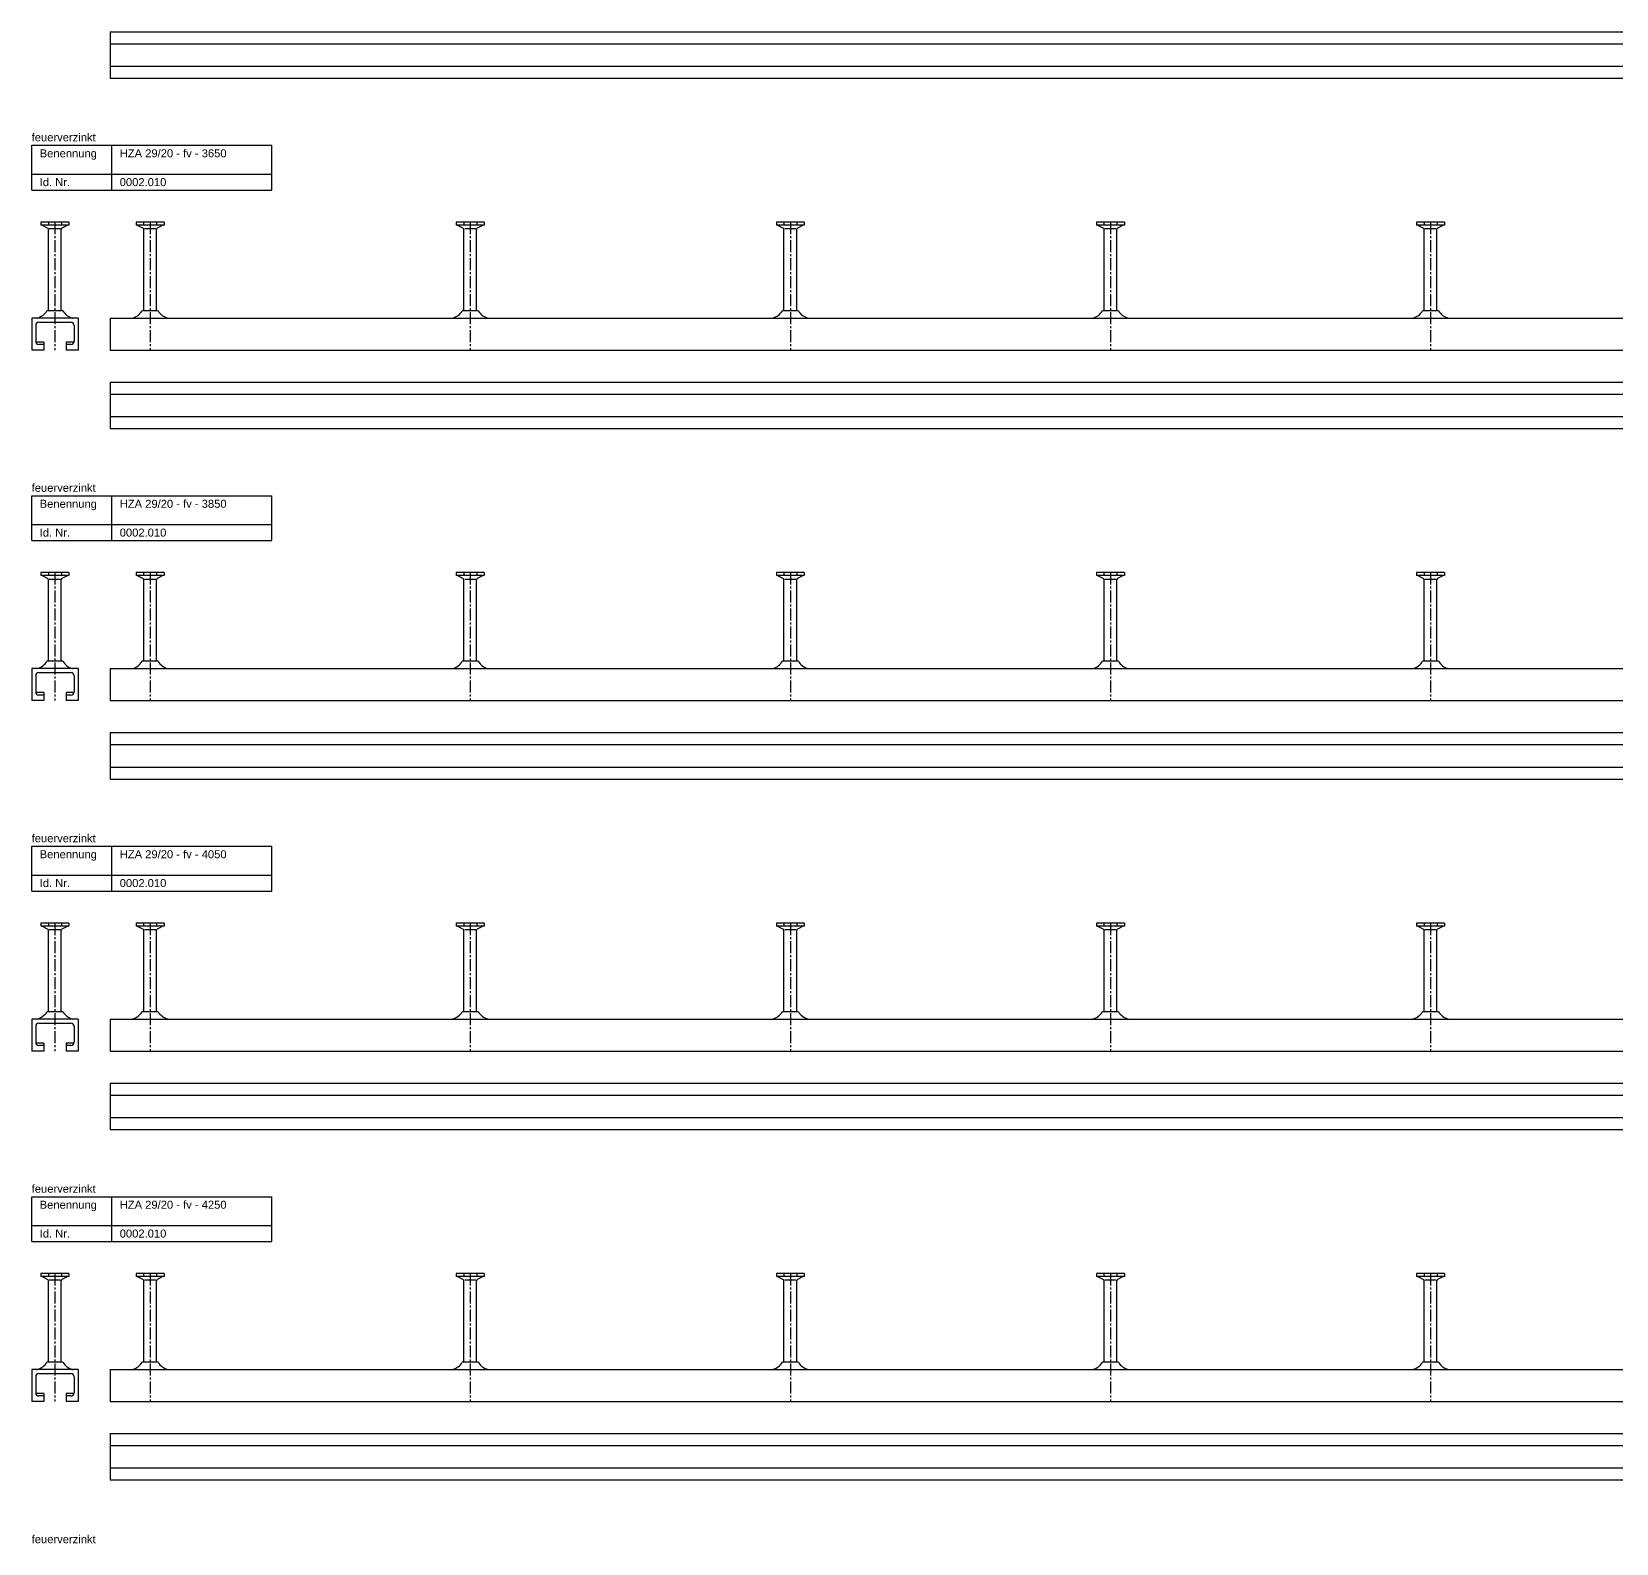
# Model space of a CAD drawing. Header units: millimetres. Extents: x -218 to 5901, y -4888 to 2743.
# Drawn here: x -218 to 772, y -2956 to -2012 of the extents above; entities that cross this region are included whole.
import ezdxf

# ---------------------------------------------------------------- set-up
doc = ezdxf.new("R2010")
doc.units = ezdxf.units.MM
doc.header["$LTSCALE"] = 10
doc.linetypes.add('MITTE2', pattern=[1.125, 0.75, -0.125, 0.125, -0.125])
doc.layers.add('HALFEN', color=2, linetype='CONTINUOUS')
doc.styles.add('ARIAL50', font='arial.ttf', dxfattribs={"height": 5})

msp = doc.modelspace()

# ---------------------------------------------------------------- linework, layer by layer
at = {"layer": 'HALFEN'}
for p, q in [((-168.75, -2011.75), (3281.25, -2011.75)), ((-168.75, -2011.75), (-168.75, -2040.75)), ((-168.75, -2019.25), (3281.25, -2019.25)), ((-168.75, -2033.25), (3281.25, -2033.25)), ((-168.75, -2040.75), (3281.25, -2040.75)), ((-217.75, -2082.75), (-67.75, -2082.75)), ((-217.75, -2110.75), (-217.75, -2082.75)), ((-167.75, -2110.75), (-167.75, -2082.75)), ((-67.75, -2110.75), (-67.75, -2082.75)), ((-217.75, -2100.75), (-67.75, -2100.75)), ((-217.75, -2110.75), (-67.75, -2110.75)), ((-194.52, -2130.75), (-211.98, -2130.75)), ((-211.98, -2130.75), (-211.98, -2132.65)), ((-194.52, -2132.65), (-211.98, -2132.65)), ((-211.25, -2132.65), (-207.68, -2134.53)), ((-207.32, -2130.75), (-207.32, -2132.4)), ((-207.25, -2186.14), (-207.25, -2135.23)), ((-206.73, -2134.75), (-199.77, -2134.75)), ((-199.25, -2186.14), (-199.25, -2135.23)), ((-199.18, -2130.75), (-199.18, -2132.4)), ((-195.25, -2132.65), (-198.82, -2134.53)), ((-194.52, -2130.75), (-194.52, -2132.65)), ((-135.02, -2130.75), (-152.48, -2130.75)), ((-152.48, -2130.75), (-152.48, -2132.65)), ((-135.02, -2132.65), (-152.48, -2132.65)), ((-151.75, -2132.65), (-148.18, -2134.53)), ((-147.82, -2130.75), (-147.82, -2132.4)), ((-147.75, -2186.14), (-147.75, -2135.23)), ((-147.23, -2134.75), (-140.27, -2134.75)), ((-139.75, -2186.14), (-139.75, -2135.23)), ((-139.68, -2130.75), (-139.68, -2132.4)), ((-135.75, -2132.65), (-139.32, -2134.53)), ((-135.02, -2130.75), (-135.02, -2132.65)), ((47.52, -2130.75), (47.52, -2132.65)), ((64.98, -2130.75), (47.52, -2130.75)), ((64.98, -2132.65), (47.52, -2132.65)), ((48.25, -2132.65), (51.82, -2134.53)), ((52.18, -2130.75), (52.18, -2132.4)), ((52.25, -2186.14), (52.25, -2135.23)), ((52.77, -2134.75), (59.73, -2134.75)), ((60.25, -2186.14), (60.25, -2135.23)), ((60.32, -2130.75), (60.32, -2132.4)), ((64.25, -2132.65), (60.68, -2134.53)), ((64.98, -2130.75), (64.98, -2132.65)), ((247.52, -2130.75), (247.52, -2132.65)), ((264.98, -2130.75), (247.52, -2130.75)), ((264.98, -2132.65), (247.52, -2132.65)), ((248.25, -2132.65), (251.82, -2134.53)), ((252.18, -2130.75), (252.18, -2132.4)), ((252.25, -2186.14), (252.25, -2135.23)), ((252.77, -2134.75), (259.73, -2134.75)), ((260.25, -2186.14), (260.25, -2135.23)), ((260.32, -2130.75), (260.32, -2132.4)), ((264.25, -2132.65), (260.68, -2134.53)), ((264.98, -2130.75), (264.98, -2132.65)), ((464.98, -2130.75), (447.52, -2130.75)), ((447.52, -2130.75), (447.52, -2132.65)), ((464.98, -2132.65), (447.52, -2132.65)), ((448.25, -2132.65), (451.82, -2134.53)), ((452.18, -2130.75), (452.18, -2132.4)), ((452.25, -2186.14), (452.25, -2135.23)), ((452.77, -2134.75), (459.73, -2134.75)), ((460.25, -2186.14), (460.25, -2135.23)), ((460.32, -2130.75), (460.32, -2132.4)), ((464.25, -2132.65), (460.68, -2134.53)), ((464.98, -2130.75), (464.98, -2132.65)), ((647.52, -2130.75), (647.52, -2132.65)), ((664.98, -2130.75), (647.52, -2130.75)), ((664.98, -2132.65), (647.52, -2132.65)), ((648.25, -2132.65), (651.82, -2134.53)), ((652.18, -2130.75), (652.18, -2132.4)), ((652.25, -2186.14), (652.25, -2135.23)), ((652.77, -2134.75), (659.73, -2134.75)), ((660.25, -2186.14), (660.25, -2135.23)), ((660.32, -2130.75), (660.32, -2132.4)), ((664.25, -2132.65), (660.68, -2134.53)), ((664.98, -2130.75), (664.98, -2132.65)), ((-198.26, -2186.14), (-208.24, -2186.14)), ((-138.76, -2186.14), (-148.74, -2186.14)), ((61.24, -2186.14), (51.26, -2186.14)), ((261.24, -2186.14), (251.26, -2186.14)), ((461.24, -2186.14), (451.26, -2186.14)), ((661.24, -2186.14), (651.26, -2186.14)), ((-217.75, -2190.75), (-217.75, -2210.75)), ((-188.75, -2190.75), (-217.75, -2190.75)), ((-215.25, -2195.25), (-215.25, -2205.25)), ((-213.25, -2193.25), (-193.25, -2193.25)), ((-191.25, -2195.25), (-191.25, -2205.25)), ((-188.75, -2190.75), (-188.75, -2210.75)), ((-168.75, -2190.75), (3481.25, -2190.75)), ((-168.75, -2190.75), (-168.75, -2210.75)), ((-210.25, -2205.75), (-215.19, -2205.75)), ((-210.25, -2207.25), (-213.25, -2207.25)), ((-210.25, -2205.75), (-210.25, -2210.75)), ((-196.25, -2205.75), (-196.25, -2210.75)), ((-191.31, -2205.75), (-196.25, -2205.75)), ((-193.25, -2207.25), (-196.25, -2207.25)), ((-210.25, -2210.75), (-217.75, -2210.75)), ((-188.75, -2210.75), (-196.25, -2210.75)), ((-168.75, -2210.75), (3481.25, -2210.75)), ((-168.75, -2230.75), (3481.25, -2230.75)), ((-168.75, -2230.75), (-168.75, -2259.75)), ((-168.75, -2238.25), (3481.25, -2238.25)), ((-168.75, -2252.25), (3481.25, -2252.25)), ((-168.75, -2259.75), (3481.25, -2259.75)), ((-217.75, -2301.75), (-67.75, -2301.75)), ((-217.75, -2329.75), (-217.75, -2301.75)), ((-167.75, -2329.75), (-167.75, -2301.75)), ((-67.75, -2329.75), (-67.75, -2301.75)), ((-217.75, -2319.75), (-67.75, -2319.75)), ((-217.75, -2329.75), (-67.75, -2329.75)), ((-194.52, -2349.75), (-211.98, -2349.75)), ((-211.98, -2349.75), (-211.98, -2351.65)), ((-194.52, -2351.65), (-211.98, -2351.65)), ((-211.25, -2351.65), (-207.68, -2353.53)), ((-207.32, -2349.75), (-207.32, -2351.4)), ((-207.25, -2405.14), (-207.25, -2354.23)), ((-206.73, -2353.75), (-199.77, -2353.75)), ((-199.25, -2405.14), (-199.25, -2354.23)), ((-199.18, -2349.75), (-199.18, -2351.4)), ((-195.25, -2351.65), (-198.82, -2353.53)), ((-194.52, -2349.75), (-194.52, -2351.65)), ((-135.02, -2349.75), (-152.48, -2349.75)), ((-152.48, -2349.75), (-152.48, -2351.65)), ((-135.02, -2351.65), (-152.48, -2351.65)), ((-151.75, -2351.65), (-148.18, -2353.53)), ((-147.82, -2349.75), (-147.82, -2351.4)), ((-147.75, -2405.14), (-147.75, -2354.23)), ((-147.23, -2353.75), (-140.27, -2353.75)), ((-139.75, -2405.14), (-139.75, -2354.23)), ((-139.68, -2349.75), (-139.68, -2351.4)), ((-135.75, -2351.65), (-139.32, -2353.53)), ((-135.02, -2349.75), (-135.02, -2351.65)), ((47.52, -2349.75), (47.52, -2351.65)), ((64.98, -2349.75), (47.52, -2349.75)), ((64.98, -2351.65), (47.52, -2351.65)), ((48.25, -2351.65), (51.82, -2353.53)), ((52.18, -2349.75), (52.18, -2351.4)), ((52.25, -2405.14), (52.25, -2354.23)), ((52.77, -2353.75), (59.73, -2353.75)), ((60.25, -2405.14), (60.25, -2354.23)), ((60.32, -2349.75), (60.32, -2351.4)), ((64.25, -2351.65), (60.68, -2353.53)), ((64.98, -2349.75), (64.98, -2351.65)), ((247.52, -2349.75), (247.52, -2351.65)), ((264.98, -2349.75), (247.52, -2349.75)), ((264.98, -2351.65), (247.52, -2351.65)), ((248.25, -2351.65), (251.82, -2353.53)), ((252.18, -2349.75), (252.18, -2351.4)), ((252.25, -2405.14), (252.25, -2354.23)), ((252.77, -2353.75), (259.73, -2353.75)), ((260.25, -2405.14), (260.25, -2354.23)), ((260.32, -2349.75), (260.32, -2351.4)), ((264.25, -2351.65), (260.68, -2353.53)), ((264.98, -2349.75), (264.98, -2351.65)), ((464.98, -2349.75), (447.52, -2349.75)), ((447.52, -2349.75), (447.52, -2351.65)), ((464.98, -2351.65), (447.52, -2351.65)), ((448.25, -2351.65), (451.82, -2353.53)), ((452.18, -2349.75), (452.18, -2351.4)), ((452.25, -2405.14), (452.25, -2354.23)), ((452.77, -2353.75), (459.73, -2353.75)), ((460.25, -2405.14), (460.25, -2354.23)), ((460.32, -2349.75), (460.32, -2351.4)), ((464.25, -2351.65), (460.68, -2353.53)), ((464.98, -2349.75), (464.98, -2351.65)), ((647.52, -2349.75), (647.52, -2351.65)), ((664.98, -2349.75), (647.52, -2349.75)), ((664.98, -2351.65), (647.52, -2351.65)), ((648.25, -2351.65), (651.82, -2353.53)), ((652.18, -2349.75), (652.18, -2351.4)), ((652.25, -2405.14), (652.25, -2354.23)), ((652.77, -2353.75), (659.73, -2353.75)), ((660.25, -2405.14), (660.25, -2354.23)), ((660.32, -2349.75), (660.32, -2351.4)), ((664.25, -2351.65), (660.68, -2353.53)), ((664.98, -2349.75), (664.98, -2351.65)), ((-198.26, -2405.14), (-208.24, -2405.14)), ((-138.76, -2405.14), (-148.74, -2405.14)), ((61.24, -2405.14), (51.26, -2405.14)), ((261.24, -2405.14), (251.26, -2405.14)), ((461.24, -2405.14), (451.26, -2405.14)), ((661.24, -2405.14), (651.26, -2405.14)), ((-217.75, -2409.75), (-217.75, -2429.75)), ((-188.75, -2409.75), (-217.75, -2409.75)), ((-215.25, -2414.25), (-215.25, -2424.25)), ((-213.25, -2412.25), (-193.25, -2412.25)), ((-191.25, -2414.25), (-191.25, -2424.25)), ((-188.75, -2409.75), (-188.75, -2429.75)), ((-168.75, -2409.75), (3681.25, -2409.75)), ((-168.75, -2409.75), (-168.75, -2429.75)), ((-210.25, -2424.75), (-215.19, -2424.75)), ((-210.25, -2424.75), (-210.25, -2429.75)), ((-196.25, -2424.75), (-196.25, -2429.75)), ((-191.31, -2424.75), (-196.25, -2424.75)), ((-210.25, -2429.75), (-217.75, -2429.75)), ((-210.25, -2426.25), (-213.25, -2426.25)), ((-193.25, -2426.25), (-196.25, -2426.25)), ((-188.75, -2429.75), (-196.25, -2429.75)), ((-168.75, -2429.75), (3681.25, -2429.75)), ((-168.75, -2449.75), (3681.25, -2449.75)), ((-168.75, -2449.75), (-168.75, -2478.75)), ((-168.75, -2457.25), (3681.25, -2457.25)), ((-168.75, -2471.25), (3681.25, -2471.25)), ((-168.75, -2478.75), (3681.25, -2478.75)), ((-217.75, -2520.75), (-67.75, -2520.75)), ((-217.75, -2548.75), (-217.75, -2520.75)), ((-167.75, -2548.75), (-167.75, -2520.75)), ((-67.75, -2548.75), (-67.75, -2520.75)), ((-217.75, -2538.75), (-67.75, -2538.75)), ((-217.75, -2548.75), (-67.75, -2548.75)), ((-194.52, -2568.75), (-211.98, -2568.75)), ((-211.98, -2568.75), (-211.98, -2570.65)), ((-194.52, -2570.65), (-211.98, -2570.65)), ((-211.25, -2570.65), (-207.68, -2572.53)), ((-207.32, -2568.75), (-207.32, -2570.4)), ((-207.25, -2624.14), (-207.25, -2573.23)), ((-206.73, -2572.75), (-199.77, -2572.75)), ((-199.25, -2624.14), (-199.25, -2573.23)), ((-199.18, -2568.75), (-199.18, -2570.4)), ((-195.25, -2570.65), (-198.82, -2572.53)), ((-194.52, -2568.75), (-194.52, -2570.65)), ((-135.02, -2568.75), (-152.48, -2568.75)), ((-152.48, -2568.75), (-152.48, -2570.65)), ((-135.02, -2570.65), (-152.48, -2570.65)), ((-151.75, -2570.65), (-148.18, -2572.53)), ((-147.82, -2568.75), (-147.82, -2570.4)), ((-147.75, -2624.14), (-147.75, -2573.23)), ((-147.23, -2572.75), (-140.27, -2572.75)), ((-139.75, -2624.14), (-139.75, -2573.23)), ((-139.68, -2568.75), (-139.68, -2570.4)), ((-135.75, -2570.65), (-139.32, -2572.53)), ((-135.02, -2568.75), (-135.02, -2570.65)), ((47.52, -2568.75), (47.52, -2570.65)), ((64.98, -2568.75), (47.52, -2568.75)), ((64.98, -2570.65), (47.52, -2570.65)), ((48.25, -2570.65), (51.82, -2572.53)), ((52.18, -2568.75), (52.18, -2570.4)), ((52.25, -2624.14), (52.25, -2573.23)), ((52.77, -2572.75), (59.73, -2572.75)), ((60.25, -2624.14), (60.25, -2573.23)), ((60.32, -2568.75), (60.32, -2570.4)), ((64.25, -2570.65), (60.68, -2572.53)), ((64.98, -2568.75), (64.98, -2570.65)), ((247.52, -2568.75), (247.52, -2570.65)), ((264.98, -2568.75), (247.52, -2568.75)), ((264.98, -2570.65), (247.52, -2570.65)), ((248.25, -2570.65), (251.82, -2572.53)), ((252.18, -2568.75), (252.18, -2570.4)), ((252.25, -2624.14), (252.25, -2573.23)), ((252.77, -2572.75), (259.73, -2572.75)), ((260.25, -2624.14), (260.25, -2573.23)), ((260.32, -2568.75), (260.32, -2570.4)), ((264.25, -2570.65), (260.68, -2572.53)), ((264.98, -2568.75), (264.98, -2570.65)), ((464.98, -2568.75), (447.52, -2568.75)), ((447.52, -2568.75), (447.52, -2570.65)), ((464.98, -2570.65), (447.52, -2570.65)), ((448.25, -2570.65), (451.82, -2572.53)), ((452.18, -2568.75), (452.18, -2570.4)), ((452.25, -2624.14), (452.25, -2573.23)), ((452.77, -2572.75), (459.73, -2572.75)), ((460.25, -2624.14), (460.25, -2573.23)), ((460.32, -2568.75), (460.32, -2570.4)), ((464.25, -2570.65), (460.68, -2572.53)), ((464.98, -2568.75), (464.98, -2570.65)), ((647.52, -2568.75), (647.52, -2570.65)), ((664.98, -2568.75), (647.52, -2568.75)), ((664.98, -2570.65), (647.52, -2570.65)), ((648.25, -2570.65), (651.82, -2572.53)), ((652.18, -2568.75), (652.18, -2570.4)), ((652.25, -2624.14), (652.25, -2573.23)), ((652.77, -2572.75), (659.73, -2572.75)), ((660.25, -2624.14), (660.25, -2573.23)), ((660.32, -2568.75), (660.32, -2570.4)), ((664.25, -2570.65), (660.68, -2572.53)), ((664.98, -2568.75), (664.98, -2570.65)), ((-217.75, -2628.75), (-217.75, -2648.75)), ((-188.75, -2628.75), (-217.75, -2628.75)), ((-215.25, -2633.25), (-215.25, -2643.25)), ((-213.25, -2631.25), (-193.25, -2631.25)), ((-198.26, -2624.14), (-208.24, -2624.14)), ((-191.25, -2633.25), (-191.25, -2643.25)), ((-188.75, -2628.75), (-188.75, -2648.75)), ((-168.75, -2628.75), (3881.25, -2628.75)), ((-168.75, -2628.75), (-168.75, -2648.75)), ((-138.76, -2624.14), (-148.74, -2624.14)), ((61.24, -2624.14), (51.26, -2624.14)), ((261.24, -2624.14), (251.26, -2624.14)), ((461.24, -2624.14), (451.26, -2624.14)), ((661.24, -2624.14), (651.26, -2624.14)), ((-210.25, -2648.75), (-217.75, -2648.75)), ((-210.25, -2643.75), (-215.19, -2643.75)), ((-210.25, -2645.25), (-213.25, -2645.25)), ((-210.25, -2643.75), (-210.25, -2648.75)), ((-196.25, -2643.75), (-196.25, -2648.75)), ((-191.31, -2643.75), (-196.25, -2643.75)), ((-193.25, -2645.25), (-196.25, -2645.25)), ((-188.75, -2648.75), (-196.25, -2648.75)), ((-168.75, -2648.75), (3881.25, -2648.75)), ((-168.75, -2668.75), (3881.25, -2668.75)), ((-168.75, -2668.75), (-168.75, -2697.75)), ((-168.75, -2676.25), (3881.25, -2676.25)), ((-168.75, -2690.25), (3881.25, -2690.25)), ((-168.75, -2697.75), (3881.25, -2697.75)), ((-217.75, -2739.75), (-67.75, -2739.75)), ((-217.75, -2767.75), (-217.75, -2739.75)), ((-167.75, -2767.75), (-167.75, -2739.75)), ((-67.75, -2767.75), (-67.75, -2739.75)), ((-217.75, -2757.75), (-67.75, -2757.75)), ((-217.75, -2767.75), (-67.75, -2767.75)), ((-194.52, -2787.75), (-211.98, -2787.75)), ((-211.98, -2787.75), (-211.98, -2789.65)), ((-194.52, -2789.65), (-211.98, -2789.65)), ((-211.25, -2789.65), (-207.68, -2791.53)), ((-207.32, -2787.75), (-207.32, -2789.4)), ((-206.73, -2791.75), (-199.77, -2791.75)), ((-199.18, -2787.75), (-199.18, -2789.4)), ((-195.25, -2789.65), (-198.82, -2791.53)), ((-194.52, -2787.75), (-194.52, -2789.65)), ((-135.02, -2787.75), (-152.48, -2787.75)), ((-152.48, -2787.75), (-152.48, -2789.65)), ((-135.02, -2789.65), (-152.48, -2789.65)), ((-151.75, -2789.65), (-148.18, -2791.53)), ((-147.82, -2787.75), (-147.82, -2789.4)), ((-147.23, -2791.75), (-140.27, -2791.75)), ((-139.68, -2787.75), (-139.68, -2789.4)), ((-135.75, -2789.65), (-139.32, -2791.53)), ((-135.02, -2787.75), (-135.02, -2789.65)), ((47.52, -2787.75), (47.52, -2789.65)), ((64.98, -2787.75), (47.52, -2787.75)), ((64.98, -2789.65), (47.52, -2789.65)), ((48.25, -2789.65), (51.82, -2791.53)), ((52.18, -2787.75), (52.18, -2789.4)), ((52.77, -2791.75), (59.73, -2791.75)), ((60.32, -2787.75), (60.32, -2789.4)), ((64.25, -2789.65), (60.68, -2791.53)), ((64.98, -2787.75), (64.98, -2789.65)), ((247.52, -2787.75), (247.52, -2789.65)), ((264.98, -2787.75), (247.52, -2787.75)), ((264.98, -2789.65), (247.52, -2789.65)), ((248.25, -2789.65), (251.82, -2791.53)), ((252.18, -2787.75), (252.18, -2789.4)), ((252.77, -2791.75), (259.73, -2791.75)), ((260.32, -2787.75), (260.32, -2789.4)), ((264.25, -2789.65), (260.68, -2791.53)), ((264.98, -2787.75), (264.98, -2789.65)), ((464.98, -2787.75), (447.52, -2787.75)), ((447.52, -2787.75), (447.52, -2789.65)), ((464.98, -2789.65), (447.52, -2789.65)), ((448.25, -2789.65), (451.82, -2791.53)), ((452.18, -2787.75), (452.18, -2789.4)), ((452.77, -2791.75), (459.73, -2791.75)), ((460.32, -2787.75), (460.32, -2789.4)), ((464.25, -2789.65), (460.68, -2791.53)), ((464.98, -2787.75), (464.98, -2789.65)), ((647.52, -2787.75), (647.52, -2789.65)), ((664.98, -2787.75), (647.52, -2787.75)), ((664.98, -2789.65), (647.52, -2789.65)), ((648.25, -2789.65), (651.82, -2791.53)), ((652.18, -2787.75), (652.18, -2789.4)), ((652.77, -2791.75), (659.73, -2791.75)), ((660.32, -2787.75), (660.32, -2789.4)), ((664.25, -2789.65), (660.68, -2791.53)), ((664.98, -2787.75), (664.98, -2789.65)), ((-207.25, -2843.14), (-207.25, -2792.23)), ((-199.25, -2843.14), (-199.25, -2792.23)), ((-147.75, -2843.14), (-147.75, -2792.23)), ((-139.75, -2843.14), (-139.75, -2792.23)), ((52.25, -2843.14), (52.25, -2792.23)), ((60.25, -2843.14), (60.25, -2792.23)), ((252.25, -2843.14), (252.25, -2792.23)), ((260.25, -2843.14), (260.25, -2792.23)), ((452.25, -2843.14), (452.25, -2792.23)), ((460.25, -2843.14), (460.25, -2792.23)), ((652.25, -2843.14), (652.25, -2792.23)), ((660.25, -2843.14), (660.25, -2792.23)), ((-217.75, -2847.75), (-217.75, -2867.75)), ((-188.75, -2847.75), (-217.75, -2847.75)), ((-213.25, -2850.25), (-193.25, -2850.25)), ((-198.26, -2843.14), (-208.24, -2843.14)), ((-188.75, -2847.75), (-188.75, -2867.75)), ((-168.75, -2847.75), (4081.25, -2847.75)), ((-168.75, -2847.75), (-168.75, -2867.75)), ((-138.76, -2843.14), (-148.74, -2843.14)), ((61.24, -2843.14), (51.26, -2843.14)), ((261.24, -2843.14), (251.26, -2843.14)), ((461.24, -2843.14), (451.26, -2843.14)), ((661.24, -2843.14), (651.26, -2843.14)), ((-215.25, -2852.25), (-215.25, -2862.25)), ((-191.25, -2852.25), (-191.25, -2862.25)), ((-210.25, -2867.75), (-217.75, -2867.75)), ((-210.25, -2862.75), (-215.19, -2862.75)), ((-210.25, -2864.25), (-213.25, -2864.25)), ((-210.25, -2862.75), (-210.25, -2867.75)), ((-196.25, -2862.75), (-196.25, -2867.75)), ((-191.31, -2862.75), (-196.25, -2862.75)), ((-193.25, -2864.25), (-196.25, -2864.25)), ((-188.75, -2867.75), (-196.25, -2867.75)), ((-168.75, -2867.75), (4081.25, -2867.75)), ((-168.75, -2887.75), (4081.25, -2887.75)), ((-168.75, -2887.75), (-168.75, -2916.75)), ((-168.75, -2895.25), (4081.25, -2895.25)), ((-168.75, -2909.25), (4081.25, -2909.25)), ((-168.75, -2916.75), (4081.25, -2916.75))]:
    msp.add_line(p, q, dxfattribs=at)
at = {"layer": 'HALFEN', "color": 1, "linetype": 'MITTE2'}
for p, q in [((-203.25, -2130.75), (-203.25, -2210.75)), ((-143.75, -2130.75), (-143.75, -2210.75)), ((56.25, -2130.75), (56.25, -2210.75)), ((256.25, -2130.75), (256.25, -2210.75)), ((456.25, -2130.75), (456.25, -2210.75)), ((656.25, -2130.75), (656.25, -2210.75)), ((-203.25, -2349.75), (-203.25, -2429.75)), ((-143.75, -2349.75), (-143.75, -2429.75)), ((56.25, -2349.75), (56.25, -2429.75)), ((256.25, -2349.75), (256.25, -2429.75)), ((456.25, -2349.75), (456.25, -2429.75)), ((656.25, -2349.75), (656.25, -2429.75)), ((-203.25, -2568.75), (-203.25, -2648.75)), ((-143.75, -2568.75), (-143.75, -2648.75)), ((56.25, -2568.75), (56.25, -2648.75)), ((256.25, -2568.75), (256.25, -2648.75)), ((456.25, -2568.75), (456.25, -2648.75)), ((656.25, -2568.75), (656.25, -2648.75)), ((-203.25, -2787.75), (-203.25, -2867.75)), ((-143.75, -2787.75), (-143.75, -2867.75)), ((56.25, -2787.75), (56.25, -2867.75)), ((256.25, -2787.75), (256.25, -2867.75)), ((456.25, -2787.75), (456.25, -2867.75)), ((656.25, -2787.75), (656.25, -2867.75))]:
    msp.add_line(p, q, dxfattribs=at)
at = {"layer": 'HALFEN'}
for centre, radius, start, end in [((-208.05, -2135.23), 0.8, 0, 62.30053), ((-198.45, -2135.23), 0.8, 117.69947, 180), ((-148.55, -2135.23), 0.8, 0, 62.30053), ((-138.95, -2135.23), 0.8, 117.69947, 180), ((51.45, -2135.23), 0.8, 0, 62.30053), ((61.05, -2135.23), 0.8, 117.69947, 180), ((251.45, -2135.23), 0.8, 0, 62.30053), ((261.05, -2135.23), 0.8, 117.69947, 180), ((451.45, -2135.23), 0.8, 0, 62.30053), ((461.05, -2135.23), 0.8, 117.69947, 180), ((651.45, -2135.23), 0.8, 0, 62.30053), ((661.05, -2135.23), 0.8, 117.69947, 180), ((-216.84, -2181.03), 10, 285.11432, 329.26791), ((-189.66, -2181.03), 10, 210.73209, 254.88568), ((-157.34, -2181.03), 10, 285.11432, 329.26791), ((-130.16, -2181.03), 10, 210.73209, 254.88568), ((42.66, -2181.03), 10, 285.11432, 329.26791), ((69.84, -2181.03), 10, 210.73209, 254.88568), ((242.66, -2181.03), 10, 285.11432, 329.26791), ((269.84, -2181.03), 10, 210.73209, 254.88568), ((442.66, -2181.03), 10, 285.11432, 329.26791), ((469.84, -2181.03), 10, 210.73209, 254.88568), ((642.66, -2181.03), 10, 285.11432, 329.26791), ((669.84, -2181.03), 10, 210.73209, 254.88568), ((-213.25, -2195.25), 2, 90, 180), ((-214.75, -2188.75), 2, 270, 285.11432), ((-193.25, -2195.25), 2, 0, 90), ((-191.75, -2188.75), 2, 254.88568, 270), ((-213.25, -2205.25), 2, 180, 270), ((-193.25, -2205.25), 2, 270, 0), ((-208.05, -2354.23), 0.8, 0, 62.30053), ((-198.45, -2354.23), 0.8, 117.69947, 180), ((-148.55, -2354.23), 0.8, 0, 62.30053), ((-138.95, -2354.23), 0.8, 117.69947, 180), ((51.45, -2354.23), 0.8, 0, 62.30053), ((61.05, -2354.23), 0.8, 117.69947, 180), ((251.45, -2354.23), 0.8, 0, 62.30053), ((261.05, -2354.23), 0.8, 117.69947, 180), ((451.45, -2354.23), 0.8, 0, 62.30053), ((461.05, -2354.23), 0.8, 117.69947, 180), ((651.45, -2354.23), 0.8, 0, 62.30053), ((661.05, -2354.23), 0.8, 117.69947, 180), ((-216.84, -2400.03), 10, 285.11432, 329.26791), ((-189.66, -2400.03), 10, 210.73209, 254.88568), ((-157.34, -2400.03), 10, 285.11432, 329.26791), ((-130.16, -2400.03), 10, 210.73209, 254.88568), ((42.66, -2400.03), 10, 285.11432, 329.26791), ((69.84, -2400.03), 10, 210.73209, 254.88568), ((242.66, -2400.03), 10, 285.11432, 329.26791), ((269.84, -2400.03), 10, 210.73209, 254.88568), ((442.66, -2400.03), 10, 285.11432, 329.26791), ((469.84, -2400.03), 10, 210.73209, 254.88568), ((642.66, -2400.03), 10, 285.11432, 329.26791), ((669.84, -2400.03), 10, 210.73209, 254.88568), ((-213.25, -2414.25), 2, 90, 180), ((-214.75, -2407.75), 2, 270, 285.11432), ((-193.25, -2414.25), 2, 0, 90), ((-191.75, -2407.75), 2, 254.88568, 270), ((-213.25, -2424.25), 2, 180, 270), ((-193.25, -2424.25), 2, 270, 0), ((-208.05, -2573.23), 0.8, 0, 62.30053), ((-198.45, -2573.23), 0.8, 117.69947, 180), ((-148.55, -2573.23), 0.8, 0, 62.30053), ((-138.95, -2573.23), 0.8, 117.69947, 180), ((51.45, -2573.23), 0.8, 0, 62.30053), ((61.05, -2573.23), 0.8, 117.69947, 180), ((251.45, -2573.23), 0.8, 0, 62.30053), ((261.05, -2573.23), 0.8, 117.69947, 180), ((451.45, -2573.23), 0.8, 0, 62.30053), ((461.05, -2573.23), 0.8, 117.69947, 180), ((651.45, -2573.23), 0.8, 0, 62.30053), ((661.05, -2573.23), 0.8, 117.69947, 180), ((-213.25, -2633.25), 2, 90, 180), ((-214.75, -2626.75), 2, 270, 285.11432), ((-216.84, -2619.03), 10, 285.11432, 329.26791), ((-189.66, -2619.03), 10, 210.73209, 254.88568), ((-193.25, -2633.25), 2, 0, 90), ((-191.75, -2626.75), 2, 254.88568, 270), ((-157.34, -2619.03), 10, 285.11432, 329.26791), ((-130.16, -2619.03), 10, 210.73209, 254.88568), ((42.66, -2619.03), 10, 285.11432, 329.26791), ((69.84, -2619.03), 10, 210.73209, 254.88568), ((242.66, -2619.03), 10, 285.11432, 329.26791), ((269.84, -2619.03), 10, 210.73209, 254.88568), ((442.66, -2619.03), 10, 285.11432, 329.26791), ((469.84, -2619.03), 10, 210.73209, 254.88568), ((642.66, -2619.03), 10, 285.11432, 329.26791), ((669.84, -2619.03), 10, 210.73209, 254.88568), ((-213.25, -2643.25), 2, 180, 270), ((-193.25, -2643.25), 2, 270, 0), ((-208.05, -2792.23), 0.8, 0, 62.30053), ((-198.45, -2792.23), 0.8, 117.69947, 180), ((-148.55, -2792.23), 0.8, 0, 62.30053), ((-138.95, -2792.23), 0.8, 117.69947, 180), ((51.45, -2792.23), 0.8, 0, 62.30053), ((61.05, -2792.23), 0.8, 117.69947, 180), ((251.45, -2792.23), 0.8, 0, 62.30053), ((261.05, -2792.23), 0.8, 117.69947, 180), ((451.45, -2792.23), 0.8, 0, 62.30053), ((461.05, -2792.23), 0.8, 117.69947, 180), ((651.45, -2792.23), 0.8, 0, 62.30053), ((661.05, -2792.23), 0.8, 117.69947, 180), ((-213.25, -2852.25), 2, 90, 180), ((-214.75, -2845.75), 2, 270, 285.11432), ((-216.84, -2838.03), 10, 285.11432, 329.26791), ((-189.66, -2838.03), 10, 210.73209, 254.88568), ((-193.25, -2852.25), 2, 0, 90), ((-191.75, -2845.75), 2, 254.88568, 270), ((-157.34, -2838.03), 10, 285.11432, 329.26791), ((-130.16, -2838.03), 10, 210.73209, 254.88568), ((42.66, -2838.03), 10, 285.11432, 329.26791), ((69.84, -2838.03), 10, 210.73209, 254.88568), ((242.66, -2838.03), 10, 285.11432, 329.26791), ((269.84, -2838.03), 10, 210.73209, 254.88568), ((442.66, -2838.03), 10, 285.11432, 329.26791), ((469.84, -2838.03), 10, 210.73209, 254.88568), ((642.66, -2838.03), 10, 285.11432, 329.26791), ((669.84, -2838.03), 10, 210.73209, 254.88568), ((-213.25, -2862.25), 2, 180, 270), ((-193.25, -2862.25), 2, 270, 0)]:
    msp.add_arc(centre, radius, start, end, dxfattribs=at)

# ---------------------------------------------------------------- texts
at = {"layer": 'HALFEN', "style": 'ARIAL50'}
for s, p in [('feuerverzinkt', (-217.75, -2080.25)), ('Benennung', (-212.75, -2090.25)), ('HZA 29/20 - fv - 3650', (-162.75, -2090.25)), ('Id. Nr.', (-212.75, -2108.25)), ('0002.010', (-162.75, -2108.25)), ('feuerverzinkt', (-217.75, -2299.25)), ('Benennung', (-212.75, -2309.25)), ('HZA 29/20 - fv - 3850', (-162.75, -2309.25)), ('Id. Nr.', (-212.75, -2327.25)), ('0002.010', (-162.75, -2327.25)), ('feuerverzinkt', (-217.75, -2518.25)), ('Benennung', (-212.75, -2528.25)), ('HZA 29/20 - fv - 4050', (-162.75, -2528.25)), ('Id. Nr.', (-212.75, -2546.25)), ('0002.010', (-162.75, -2546.25)), ('feuerverzinkt', (-217.75, -2737.25)), ('Benennung', (-212.75, -2747.25)), ('HZA 29/20 - fv - 4250', (-162.75, -2747.25)), ('Id. Nr.', (-212.75, -2765.25)), ('0002.010', (-162.75, -2765.25)), ('feuerverzinkt', (-217.75, -2956.25))]:
    msp.add_text(s, height=5, dxfattribs=at).set_placement(p)

doc.saveas('drawing.dxf')
